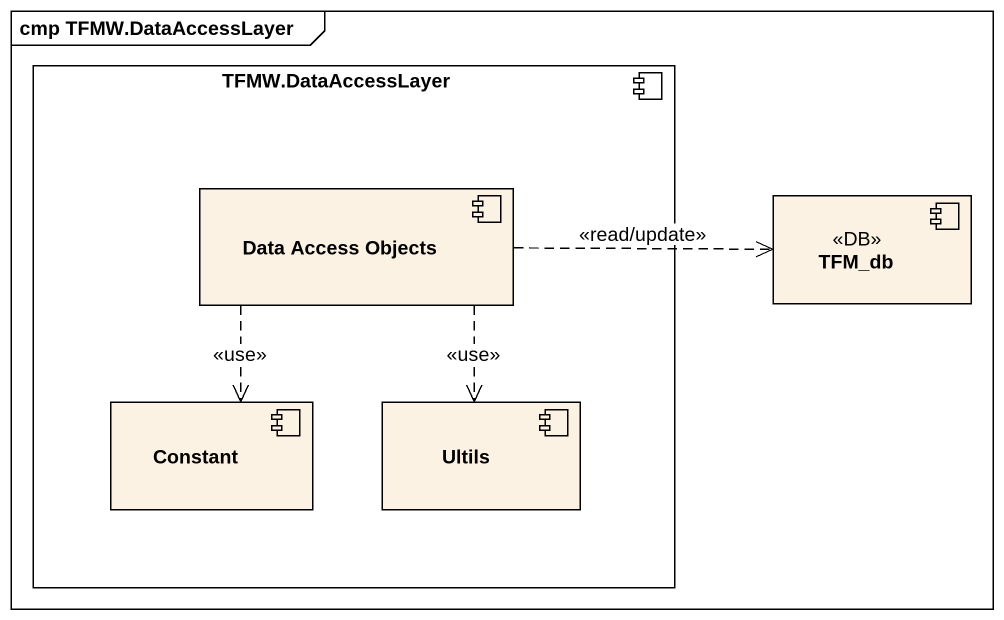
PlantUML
@startuml
mainframe cmp TFMW.DataAccessLayer
component "TFMW.DataAccessLayer" as TFMW_DataAccessLayer {
  component "Data Access Objects" as Data_Access_Objects
  component Constant
  component Ultils
}
component TFM_db <<DB>>
Data_Access_Objects .right.> TFM_db : <<read/update>>
Data_Access_Objects ..> Constant : <<use>>
Data_Access_Objects ..> Ultils : <<use>>
@enduml
